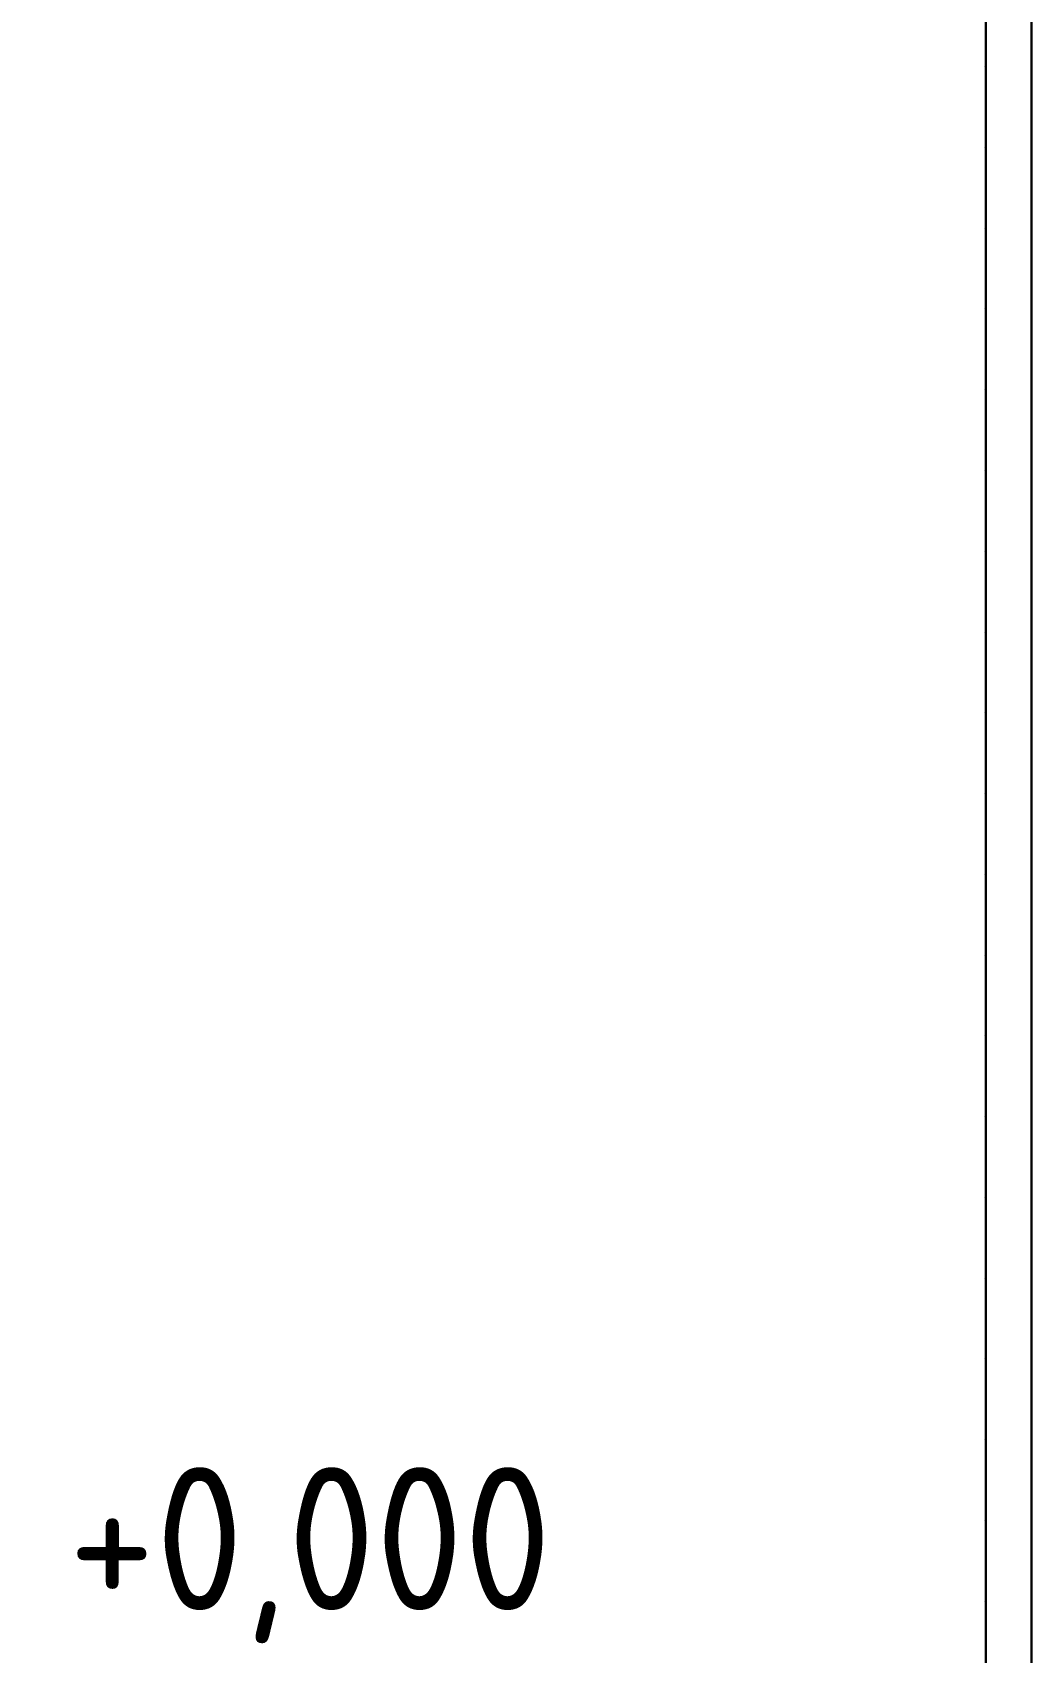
# Model space of a CAD drawing. Header units: millimetres. Extents: x 855 to 60035, y -2615 to 8200.
# Drawn here: x 42146 to 42584, y 78 to 787 of the extents above; entities that cross this region are included whole.
import ezdxf

# ---------------------------------------------------------------- set-up
doc = ezdxf.new("R2010")
doc.units = ezdxf.units.MM
for name, color, linetype, lineweight, true_color in [('A-WALL-4', 7, 'Continuous', 30, 0x3c3c3c), ('A-WALL-FNSH-3', 7, 'Continuous', 30, 0x3c3c3c), ('I-WALL-1', 7, 'Continuous', 9, 0x787878)]:
    doc.layers.add(name, color=color, linetype=linetype, lineweight=lineweight, true_color=true_color)
doc.layers.add('G-ANNO-DIMS', color=7, linetype='Continuous', lineweight=9)
doc.styles.add('ISOCPEUR_2', font='isocpeur.ttf', dxfattribs={"width": 0.9, "height": 62.5})

msp = doc.modelspace()

# ---------------------------------------------------------------- hatches: boundary and pattern name
at = {"layer": 'I-WALL-1'}
h = msp.add_hatch(dxfattribs=at)
h.set_pattern_fill('FP_16', color=256, style=0, pattern_type=2)
h.set_pattern_definition([(135, (71973.605, 0), (-17.67767, -17.67767), [])])
h.paths.add_polyline_path([(42563.86, -0.1), (42563.86, 3880), (42563.43, 3880), (42563.43, -0.1)])

# ---------------------------------------------------------------- linework, layer by layer
at = {"layer": 'A-WALL-4'}
msp.add_line((42563.86, -0.44), (42563.86, 3880.33), dxfattribs=at)
at = {"layer": 'A-WALL-FNSH-3'}
msp.add_line((42583.86, 3400), (42583.86, 0), dxfattribs=at)

# ---------------------------------------------------------------- texts
at = {"layer": 'G-ANNO-DIMS', "insert": (42162.09, 159.15), "char_height": 62.5, "width": 254.7054, "attachment_point": 1, "line_spacing_factor": 1.149209, "style": 'ISOCPEUR_2', "bg_fill": 3, "box_fill_scale": 1.25, "bg_fill_color": 256, "bg_fill_true_color": 13158600, "bg_fill_transparency": 0}
msp.add_mtext('+0,000', dxfattribs=at)

doc.saveas('drawing.dxf')
